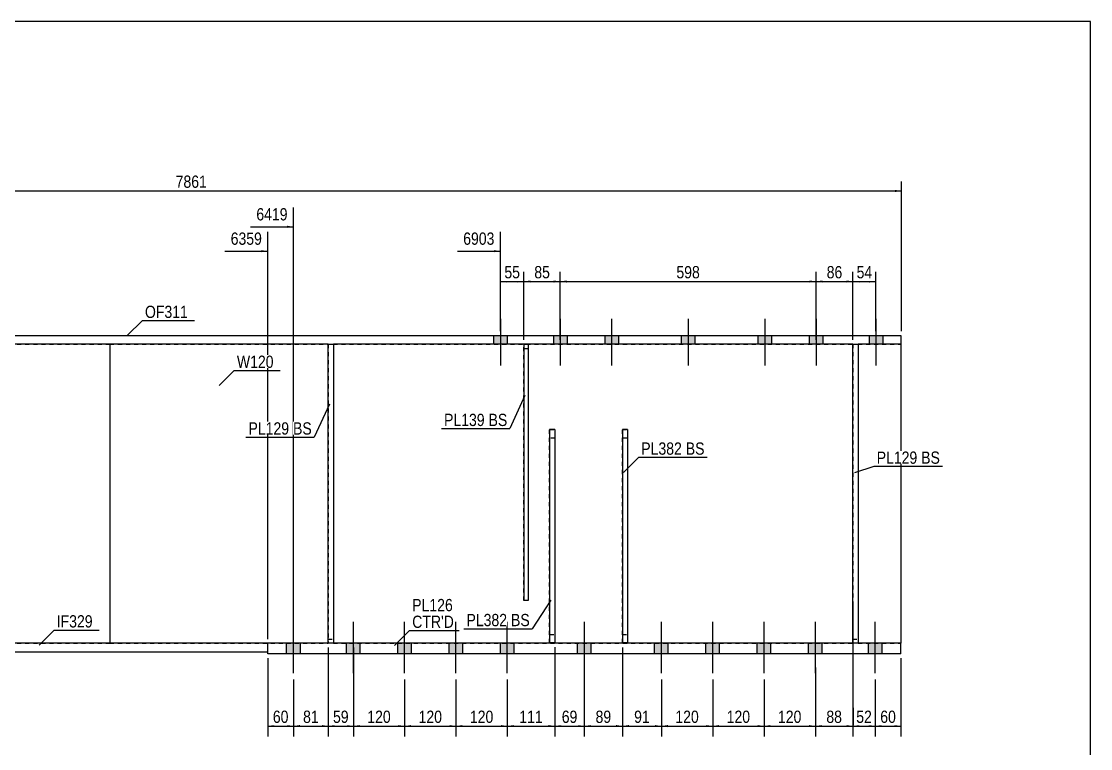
# Model space of a CAD drawing. Header units: millimetres. Extents: x -338 to 75, y -142 to 146.
# Drawn here: x -175.1 to 75, y -24.6 to 145.5 of the extents above; entities that cross this region are included whole.
import ezdxf

# ---------------------------------------------------------------- set-up
doc = ezdxf.new("R2010")
doc.units = ezdxf.units.MM
doc.linetypes.add('DXK_LINE_DOT1', pattern=[1.8814, 0.9407, -0.9407])
doc.styles.add('Arial Narrow', font='ARIALN.TTF', dxfattribs={"height": 0.2})

# ---------------------------------------------------------------- blocks, each defined once
blk = doc.blocks.new('Unknown-622253585-1209')
at = {"color": 5, "linetype": 'Continuous'}
for p, q in [((74.96, 145.51), (-335.04, 145.51)), ((74.96, -141.49), (74.96, 145.51))]:
    blk.add_line(p, q, dxfattribs=at)
blk = doc.blocks.new('Bolt-622253585-1235 - 1230')
at = {"linetype": 'Continuous'}
for points in [[(-109.87, 0), (-113.07, 0), (-113.07, -2.5), (-109.87, -2.5)], [(-109.87, 0), (-113.07, 0), (-113.07, -2.5), (-109.87, -2.5)], [(-109.87, 0), (-113.07, 0), (-113.07, -2.5), (-109.87, -2.5)], [(-109.87, 0), (-113.07, 0), (-113.07, -2.5), (-109.87, -2.5)], [(-95.87, 0), (-99.07, 0), (-99.07, -2.5), (-95.87, -2.5)], [(-95.87, 0), (-99.07, 0), (-99.07, -2.5), (-95.87, -2.5)], [(-95.87, 0), (-99.07, 0), (-99.07, -2.5), (-95.87, -2.5)], [(-95.87, 0), (-99.07, 0), (-99.07, -2.5), (-95.87, -2.5)], [(-83.87, 0), (-87.07, 0), (-87.07, -2.5), (-83.87, -2.5)], [(-83.87, 0), (-87.07, 0), (-87.07, -2.5), (-83.87, -2.5)], [(-83.87, 0), (-87.07, 0), (-87.07, -2.5), (-83.87, -2.5)], [(-83.87, 0), (-87.07, 0), (-87.07, -2.5), (-83.87, -2.5)], [(-71.87, 0), (-75.07, 0), (-75.07, -2.5), (-71.87, -2.5)], [(-71.87, 0), (-75.07, 0), (-75.07, -2.5), (-71.87, -2.5)], [(-71.87, 0), (-75.07, 0), (-75.07, -2.5), (-71.87, -2.5)], [(-71.87, 0), (-75.07, 0), (-75.07, -2.5), (-71.87, -2.5)], [(-59.87, 0), (-63.07, 0), (-63.07, -2.5), (-59.87, -2.5)], [(-59.87, 0), (-63.07, 0), (-63.07, -2.5), (-59.87, -2.5)], [(-59.87, 0), (-63.07, 0), (-63.07, -2.5), (-59.87, -2.5)], [(-59.87, 0), (-63.07, 0), (-63.07, -2.5), (-59.87, -2.5)], [(-41.84, 0), (-45.04, 0), (-45.04, -2.5), (-41.84, -2.5)], [(-41.84, 0), (-45.04, 0), (-45.04, -2.5), (-41.84, -2.5)], [(-41.84, 0), (-45.04, 0), (-45.04, -2.5), (-41.84, -2.5)], [(-41.84, 0), (-45.04, 0), (-45.04, -2.5), (-41.84, -2.5)], [(-23.82, 0), (-27.02, 0), (-27.02, -2.5), (-23.82, -2.5)], [(-23.82, 0), (-27.02, 0), (-27.02, -2.5), (-23.82, -2.5)], [(-23.82, 0), (-27.02, 0), (-27.02, -2.5), (-23.82, -2.5)], [(-23.82, 0), (-27.02, 0), (-27.02, -2.5), (-23.82, -2.5)], [(-11.82, 0), (-15.02, 0), (-15.02, -2.5), (-11.82, -2.5)], [(-11.82, 0), (-15.02, 0), (-15.02, -2.5), (-11.82, -2.5)], [(-11.82, 0), (-15.02, 0), (-15.02, -2.5), (-11.82, -2.5)], [(-11.82, 0), (-15.02, 0), (-15.02, -2.5), (-11.82, -2.5)], [(0.18, 0), (-3.02, 0), (-3.02, -2.5), (0.18, -2.5)], [(0.18, 0), (-3.02, 0), (-3.02, -2.5), (0.18, -2.5)], [(0.18, 0), (-3.02, 0), (-3.02, -2.5), (0.18, -2.5)], [(0.18, 0), (-3.02, 0), (-3.02, -2.5), (0.18, -2.5)], [(12.18, 0), (8.98, 0), (8.98, -2.5), (12.18, -2.5)], [(12.18, 0), (8.98, 0), (8.98, -2.5), (12.18, -2.5)], [(12.18, 0), (8.98, 0), (8.98, -2.5), (12.18, -2.5)], [(12.18, 0), (8.98, 0), (8.98, -2.5), (12.18, -2.5)], [(26.18, 0), (22.98, 0), (22.98, -2.5), (26.18, -2.5)], [(26.18, 0), (22.98, 0), (22.98, -2.5), (26.18, -2.5)], [(26.18, 0), (22.98, 0), (22.98, -2.5), (26.18, -2.5)], [(26.18, 0), (22.98, 0), (22.98, -2.5), (26.18, -2.5)]]:
    blk.add_hatch(color=3, dxfattribs=at).paths.add_polyline_path(points)
at = {"color": 3, "linetype": 'Continuous'}
for p, q in [((-111.47, -6.98), (-111.47, 5)), ((-111.47, -6.98), (-111.47, 5)), ((-111.47, -6.98), (-111.47, 5)), ((-111.47, -6.98), (-111.47, 5)), ((-97.47, -6.98), (-97.47, 5)), ((-97.47, -6.98), (-97.47, 5)), ((-97.47, -6.98), (-97.47, 5)), ((-97.47, -6.98), (-97.47, 5)), ((-85.47, -6.98), (-85.47, 5)), ((-85.47, -6.98), (-85.47, 5)), ((-85.47, -6.98), (-85.47, 5)), ((-85.47, -6.98), (-85.47, 5)), ((-73.47, -6.98), (-73.47, 5)), ((-73.47, -6.98), (-73.47, 5)), ((-73.47, -6.98), (-73.47, 5)), ((-73.47, -6.98), (-73.47, 5)), ((-61.47, -6.98), (-61.47, 5)), ((-61.47, -6.98), (-61.47, 5)), ((-61.47, -6.98), (-61.47, 5)), ((-61.47, -6.98), (-61.47, 5)), ((-43.44, -6.98), (-43.44, 5)), ((-43.44, -6.98), (-43.44, 5)), ((-43.44, -6.98), (-43.44, 5)), ((-43.44, -6.98), (-43.44, 5)), ((-25.42, -6.98), (-25.42, 5)), ((-25.42, -6.98), (-25.42, 5)), ((-25.42, -6.98), (-25.42, 5)), ((-25.42, -6.98), (-25.42, 5)), ((-13.42, -6.98), (-13.42, 5)), ((-13.42, -6.98), (-13.42, 5)), ((-13.42, -6.98), (-13.42, 5)), ((-13.42, -6.98), (-13.42, 5)), ((-1.42, -6.98), (-1.42, 5)), ((-1.42, -6.98), (-1.42, 5)), ((-1.42, -6.98), (-1.42, 5)), ((-1.42, -6.98), (-1.42, 5)), ((10.58, -6.98), (10.58, 5)), ((10.58, -6.98), (10.58, 5)), ((10.58, -6.98), (10.58, 5)), ((10.58, -6.98), (10.58, 5)), ((24.58, -6.98), (24.58, 5)), ((24.58, -6.98), (24.58, 5)), ((24.58, -6.98), (24.58, 5)), ((24.58, -6.98), (24.58, 5)), ((-113.07, -2.5), (-113.07, 0)), ((-113.07, -2.5), (-113.07, 0)), ((-113.07, -2.5), (-113.07, 0)), ((-113.07, -2.5), (-113.07, 0)), ((-109.87, -2.5), (-109.87, 0)), ((-109.87, -2.5), (-109.87, 0)), ((-109.87, -2.5), (-109.87, 0)), ((-109.87, -2.5), (-109.87, 0)), ((-99.07, -2.5), (-99.07, 0)), ((-99.07, -2.5), (-99.07, 0)), ((-99.07, -2.5), (-99.07, 0)), ((-99.07, -2.5), (-99.07, 0)), ((-95.87, -2.5), (-95.87, 0)), ((-95.87, -2.5), (-95.87, 0)), ((-95.87, -2.5), (-95.87, 0)), ((-95.87, -2.5), (-95.87, 0)), ((-87.07, -2.5), (-87.07, 0)), ((-87.07, -2.5), (-87.07, 0)), ((-87.07, -2.5), (-87.07, 0)), ((-87.07, -2.5), (-87.07, 0)), ((-83.87, -2.5), (-83.87, 0)), ((-83.87, -2.5), (-83.87, 0)), ((-83.87, -2.5), (-83.87, 0)), ((-83.87, -2.5), (-83.87, 0)), ((-75.07, -2.5), (-75.07, 0)), ((-75.07, -2.5), (-75.07, 0)), ((-75.07, -2.5), (-75.07, 0)), ((-75.07, -2.5), (-75.07, 0)), ((-71.87, -2.5), (-71.87, 0)), ((-71.87, -2.5), (-71.87, 0)), ((-71.87, -2.5), (-71.87, 0)), ((-71.87, -2.5), (-71.87, 0)), ((-63.07, -2.5), (-63.07, 0)), ((-63.07, -2.5), (-63.07, 0)), ((-63.07, -2.5), (-63.07, 0)), ((-63.07, -2.5), (-63.07, 0)), ((-59.87, -2.5), (-59.87, 0)), ((-59.87, -2.5), (-59.87, 0)), ((-59.87, -2.5), (-59.87, 0)), ((-59.87, -2.5), (-59.87, 0)), ((-45.04, -2.5), (-45.04, 0)), ((-45.04, -2.5), (-45.04, 0)), ((-45.04, -2.5), (-45.04, 0)), ((-45.04, -2.5), (-45.04, 0)), ((-41.84, -2.5), (-41.84, 0)), ((-41.84, -2.5), (-41.84, 0)), ((-41.84, -2.5), (-41.84, 0)), ((-41.84, -2.5), (-41.84, 0)), ((-27.02, -2.5), (-27.02, 0)), ((-27.02, -2.5), (-27.02, 0)), ((-27.02, -2.5), (-27.02, 0)), ((-27.02, -2.5), (-27.02, 0)), ((-23.82, -2.5), (-23.82, 0)), ((-23.82, -2.5), (-23.82, 0)), ((-23.82, -2.5), (-23.82, 0)), ((-23.82, -2.5), (-23.82, 0)), ((-15.02, -2.5), (-15.02, 0)), ((-15.02, -2.5), (-15.02, 0)), ((-15.02, -2.5), (-15.02, 0)), ((-15.02, -2.5), (-15.02, 0)), ((-11.82, -2.5), (-11.82, 0)), ((-11.82, -2.5), (-11.82, 0)), ((-11.82, -2.5), (-11.82, 0)), ((-11.82, -2.5), (-11.82, 0)), ((-3.02, -2.5), (-3.02, 0)), ((-3.02, -2.5), (-3.02, 0)), ((-3.02, -2.5), (-3.02, 0)), ((-3.02, -2.5), (-3.02, 0)), ((0.18, -2.5), (0.18, 0)), ((0.18, -2.5), (0.18, 0)), ((0.18, -2.5), (0.18, 0)), ((0.18, -2.5), (0.18, 0)), ((8.98, -2.5), (8.98, 0)), ((8.98, -2.5), (8.98, 0)), ((8.98, -2.5), (8.98, 0)), ((8.98, -2.5), (8.98, 0)), ((12.18, -2.5), (12.18, 0)), ((12.18, -2.5), (12.18, 0)), ((12.18, -2.5), (12.18, 0)), ((12.18, -2.5), (12.18, 0)), ((22.98, -2.5), (22.98, 0)), ((22.98, -2.5), (22.98, 0)), ((22.98, -2.5), (22.98, 0)), ((22.98, -2.5), (22.98, 0)), ((26.18, -2.5), (26.18, 0)), ((26.18, -2.5), (26.18, 0)), ((26.18, -2.5), (26.18, 0)), ((26.18, -2.5), (26.18, 0))]:
    blk.add_line(p, q, dxfattribs=at)
blk = doc.blocks.new('Part-622253585-1252 - 1230')
at = {"color": 7, "linetype": 'DXK_LINE_DOT1'}
for p, q in [((-299.5, 70), (-299.5, 0)), ((-299.5, 70), (-234.5, 70)), ((-234.4, 70), (-154.4, 70)), ((-154.4, 70), (-154.4, 0)), ((-299.5, 0), (-234.5, 0)), ((-234.4, 0), (-154.4, 0))]:
    blk.add_line(p, q, dxfattribs=at)
blk = doc.blocks.new('Part-622253585-1497 - 1230')
at = {"color": 2, "linetype": 'Continuous'}
for p, q in [((30.58, 0), (-117.48, 0)), ((-117.48, -2.5), (-117.48, 0)), ((30.58, -2.5), (-117.48, -2.5)), ((30.58, -2.5), (30.58, 0))]:
    blk.add_line(p, q, dxfattribs=at)
blk = doc.blocks.new('Part-622253585-1463 - 1230')
at = {"color": 2, "linetype": 'Continuous'}
for p, q in [((-103.34, 0), (-103.34, 70)), ((-103.34, 70), (-102.14, 70)), ((-102.14, 70), (-102.14, 0)), ((-102.14, 0), (-103.34, 0))]:
    blk.add_line(p, q, dxfattribs=at)
blk = doc.blocks.new('Part-622253585-1361 - 1230')
at = {"color": 2, "linetype": 'Continuous'}
for p, q in [((-57.56, 70), (-57.56, 10)), ((-57.56, 70), (-56.56, 70)), ((-56.56, 70), (-56.56, 10)), ((-56.56, 10), (-57.56, 10))]:
    blk.add_line(p, q, dxfattribs=at)
at = {"color": 7, "linetype": 'DXK_LINE_DOT1'}
blk.add_line((-57.56, 69), (-56.56, 69), dxfattribs=at)
blk = doc.blocks.new('Part-622253585-1384 - 1230')
at = {"color": 7, "linetype": 'DXK_LINE_DOT1'}
for p, q in [((-57.56, 10), (-57.56, 70)), ((-57.56, 70), (-56.56, 70)), ((-56.56, 70), (-56.56, 10)), ((-56.56, 10), (-57.56, 10))]:
    blk.add_line(p, q, dxfattribs=at)
blk = doc.blocks.new('Part-622253585-1436 - 1230')
at = {"color": 7, "linetype": 'DXK_LINE_DOT1'}
for p, q in [((-103.34, 70), (-103.34, 0)), ((-103.34, 70), (-102.14, 70)), ((-102.14, 70), (-102.14, 0)), ((-103.34, 1), (-102.14, 1)), ((-102.14, 0), (-103.34, 0))]:
    blk.add_line(p, q, dxfattribs=at)
blk = doc.blocks.new('Part-622253585-1441 - 1230')
at = {"color": 7, "linetype": 'DXK_LINE_DOT1'}
for p, q in [((19.38, 70), (19.38, 0)), ((19.38, 70), (20.58, 70)), ((20.58, 70), (20.58, 0)), ((19.38, 1), (20.58, 1)), ((20.58, 0), (19.38, 0))]:
    blk.add_line(p, q, dxfattribs=at)
blk = doc.blocks.new('Part-622253585-1468 - 1230')
at = {"color": 2, "linetype": 'Continuous'}
for p, q in [((19.38, 0), (19.38, 70)), ((19.38, 70), (20.58, 70)), ((20.58, 70), (20.58, 0)), ((20.58, 0), (19.38, 0))]:
    blk.add_line(p, q, dxfattribs=at)
blk = doc.blocks.new('Part-622253585-1519 - 1230')
at = {"color": 2, "linetype": 'Continuous'}
for p, q in [((-117.48, 0), (-184.4, 0)), ((-184.4, -2), (-184.4, 0)), ((-184.4, -2), (-117.48, -2))]:
    blk.add_line(p, q, dxfattribs=at)
at = {"color": 7, "linetype": 'DXK_LINE_DOT1'}
blk.add_line((-117.48, -2), (-117.48, 0), dxfattribs=at)
blk = doc.blocks.new('Part-622253585-5373 - 1230')
at = {"color": 7, "linetype": 'DXK_LINE_DOT1'}
for p, q in [((-34.53, 0.1), (-34.53, 50)), ((-34.53, 50), (-33.33, 50)), ((-33.33, 48), (-34.53, 48)), ((-33.33, 50), (-33.33, 0.1)), ((-34.53, 2.1), (-33.33, 2.1)), ((-33.33, 0.1), (-34.53, 0.1))]:
    blk.add_line(p, q, dxfattribs=at)
blk = doc.blocks.new('Part-622253585-1563 - 1230')
at = {"color": 2, "linetype": 'Continuous'}
for p, q in [((-154.4, 70), (-154.4, 0)), ((30.58, 70), (30.58, 0))]:
    blk.add_line(p, q, dxfattribs=at)
at = {"color": 7, "linetype": 'DXK_LINE_DOT1'}
for p, q in [((-154.4, 70), (-103.34, 70)), ((-102.14, 70), (19.38, 70)), ((20.58, 70), (30.58, 70)), ((-154.4, 0), (-103.34, 0)), ((-102.14, 0), (19.38, 0)), ((20.58, 0), (30.58, 0))]:
    blk.add_line(p, q, dxfattribs=at)
blk = doc.blocks.new('Part-622253585-5375 - 1230')
at = {"color": 2, "linetype": 'Continuous'}
for p, q in [((-34.53, 50), (-34.53, 0.1)), ((-33.33, 50), (-34.53, 50)), ((-33.33, 50), (-33.33, 0.1)), ((-33.33, 0.1), (-34.53, 0.1))]:
    blk.add_line(p, q, dxfattribs=at)
blk = doc.blocks.new('Part-622253585-1585 - 1230')
at = {"color": 2, "linetype": 'Continuous'}
for p, q in [((-184.4, 72), (-184.4, 70)), ((-184.4, 72), (30.58, 72)), ((30.58, 72), (30.58, 70)), ((-103.34, 70), (-184.4, 70)), ((19.38, 70), (-102.14, 70)), ((30.58, 70), (20.58, 70))]:
    blk.add_line(p, q, dxfattribs=at)
blk = doc.blocks.new('Part-622253585-5369 - 1230')
at = {"color": 7, "linetype": 'DXK_LINE_DOT1'}
for p, q in [((-51.56, 0.1), (-51.56, 50)), ((-51.56, 50), (-50.36, 50)), ((-50.36, 48), (-51.56, 48)), ((-50.36, 50), (-50.36, 0.1)), ((-51.56, 2.1), (-50.36, 2.1)), ((-50.36, 0.1), (-51.56, 0.1))]:
    blk.add_line(p, q, dxfattribs=at)
blk = doc.blocks.new('Part-622253585-5371 - 1230')
at = {"color": 2, "linetype": 'Continuous'}
for p, q in [((-51.56, 50), (-51.56, 0.1)), ((-50.36, 50), (-51.56, 50)), ((-50.36, 50), (-50.36, 0.1)), ((-50.36, 0.1), (-51.56, 0.1))]:
    blk.add_line(p, q, dxfattribs=at)
blk = doc.blocks.new('Bolt-622253585-5377 - 1230')
at = {"linetype": 'Continuous'}
for points in [[(-61.49, 72), (-64.69, 72), (-64.69, 70), (-61.49, 70)], [(-61.49, 72), (-64.69, 72), (-64.69, 70), (-61.49, 70)], [(-47.49, 72), (-50.69, 72), (-50.69, 70), (-47.49, 70)], [(-47.49, 72), (-50.69, 72), (-50.69, 70), (-47.49, 70)], [(-35.49, 72), (-38.69, 72), (-38.69, 70), (-35.49, 70)], [(-35.49, 72), (-38.69, 72), (-38.69, 70), (-35.49, 70)], [(-17.57, 72), (-20.77, 72), (-20.77, 70), (-17.57, 70)], [(-17.57, 72), (-20.77, 72), (-20.77, 70), (-17.57, 70)], [(0.34, 72), (-2.86, 72), (-2.86, 70), (0.34, 70)], [(0.34, 72), (-2.86, 72), (-2.86, 70), (0.34, 70)], [(12.34, 72), (9.14, 72), (9.14, 70), (12.34, 70)], [(12.34, 72), (9.14, 72), (9.14, 70), (12.34, 70)], [(26.34, 72), (23.14, 72), (23.14, 70), (26.34, 70)], [(26.34, 72), (23.14, 72), (23.14, 70), (26.34, 70)]]:
    blk.add_hatch(color=3, dxfattribs=at).paths.add_polyline_path(points)
at = {"color": 3, "linetype": 'Continuous'}
for p, q in [((-63.09, 75.9), (-63.09, 65)), ((-63.09, 75.9), (-63.09, 65)), ((-49.09, 75.9), (-49.09, 65)), ((-49.09, 75.9), (-49.09, 65)), ((-37.09, 75.9), (-37.09, 65)), ((-37.09, 75.9), (-37.09, 65)), ((-19.17, 75.9), (-19.17, 65)), ((-19.17, 75.9), (-19.17, 65)), ((-1.26, 75.9), (-1.26, 65)), ((-1.26, 75.9), (-1.26, 65)), ((10.74, 75.9), (10.74, 65)), ((10.74, 75.9), (10.74, 65)), ((24.74, 75.9), (24.74, 65)), ((24.74, 75.9), (24.74, 65)), ((-64.69, 72), (-64.69, 70)), ((-64.69, 72), (-64.69, 70)), ((-61.49, 72), (-61.49, 70)), ((-61.49, 72), (-61.49, 70)), ((-50.69, 72), (-50.69, 70)), ((-50.69, 72), (-50.69, 70)), ((-47.49, 72), (-47.49, 70)), ((-47.49, 72), (-47.49, 70)), ((-38.69, 72), (-38.69, 70)), ((-38.69, 72), (-38.69, 70)), ((-35.49, 72), (-35.49, 70)), ((-35.49, 72), (-35.49, 70)), ((-20.77, 72), (-20.77, 70)), ((-20.77, 72), (-20.77, 70)), ((-17.57, 72), (-17.57, 70)), ((-17.57, 72), (-17.57, 70)), ((-2.86, 72), (-2.86, 70)), ((-2.86, 72), (-2.86, 70)), ((0.34, 72), (0.34, 70)), ((0.34, 72), (0.34, 70)), ((9.14, 72), (9.14, 70)), ((9.14, 72), (9.14, 70)), ((12.34, 72), (12.34, 70)), ((12.34, 72), (12.34, 70)), ((23.14, 72), (23.14, 70)), ((23.14, 72), (23.14, 70)), ((26.34, 72), (26.34, 70)), ((26.34, 72), (26.34, 70))]:
    blk.add_line(p, q, dxfattribs=at)
blk = doc.blocks.new('StraightDimension-622253585-8524 - 1230')
at = {"linetype": 'Continuous'}
for points in [[(26.08, -19.62), (24.58, -19.37), (26.08, -19.12)], [(29.08, -19.12), (30.58, -19.37), (29.08, -19.62)]]:
    blk.add_hatch(color=7, dxfattribs=at).paths.add_polyline_path(points)
at = {"color": 7, "linetype": 'Continuous'}
for p, q in [((30.58, -3.5), (30.58, -21.77)), ((24.58, -8.5), (24.58, -21.77)), ((24.58, -19.37), (30.58, -19.37))]:
    blk.add_line(p, q, dxfattribs=at)
at = {"color": 0}
blk.add_wipeout([(30.01, -19.22), (30.01, -15.02), (25.16, -15.02), (25.16, -19.22)], dxfattribs=at)
at = {"color": 3, "style": 'Arial Narrow'}
blk.add_text('60', height=2.863, dxfattribs=at).set_placement((25.76, -18.62))
blk = doc.blocks.new('StraightDimension-622253585-6085 - 1230')
at = {"linetype": 'Continuous'}
for points in [[(12.24, 84.4), (10.74, 84.65), (12.24, 84.9)], [(17.88, 84.9), (19.38, 84.65), (17.88, 84.4)]]:
    blk.add_hatch(color=7, dxfattribs=at).paths.add_polyline_path(points)
at = {"color": 7, "linetype": 'Continuous'}
for p, q in [((10.74, 71), (10.74, 86.9)), ((19.38, 71), (19.38, 86.9)), ((10.74, 84.65), (19.38, 84.65))]:
    blk.add_line(p, q, dxfattribs=at)
at = {"color": 0}
blk.add_wipeout([(17.49, 84.8), (17.49, 89), (12.63, 89), (12.63, 84.8)], dxfattribs=at)
at = {"color": 3, "style": 'Arial Narrow'}
blk.add_text('86', height=2.863, dxfattribs=at).set_placement((13.23, 85.4))
blk = doc.blocks.new('StraightDimension-622253585-6084 - 1230')
at = {"linetype": 'Continuous'}
for points in [[(20.88, 84.4), (19.38, 84.65), (20.88, 84.9)], [(23.24, 84.9), (24.74, 84.65), (23.24, 84.4)]]:
    blk.add_hatch(color=7, dxfattribs=at).paths.add_polyline_path(points)
at = {"color": 7, "linetype": 'Continuous'}
for p, q in [((19.38, 71), (19.38, 86.9)), ((24.74, 73), (24.74, 86.9)), ((19.38, 84.65), (24.74, 84.65))]:
    blk.add_line(p, q, dxfattribs=at)
at = {"color": 0}
blk.add_wipeout([(24.49, 84.8), (24.49, 89), (19.63, 89), (19.63, 84.8)], dxfattribs=at)
at = {"color": 3, "style": 'Arial Narrow'}
blk.add_text('54', height=2.863, dxfattribs=at).set_placement((20.23, 85.4))
blk = doc.blocks.new('StraightDimension-622253585-8525 - 1230')
at = {"linetype": 'Continuous'}
for points in [[(20.88, -19.62), (19.38, -19.37), (20.88, -19.12)], [(23.08, -19.12), (24.58, -19.37), (23.08, -19.62)]]:
    blk.add_hatch(color=7, dxfattribs=at).paths.add_polyline_path(points)
at = {"color": 7, "linetype": 'Continuous'}
for p, q in [((19.38, 9), (19.38, -21.77)), ((24.58, -8.5), (24.58, -21.77)), ((19.38, -19.37), (24.58, -19.37))]:
    blk.add_line(p, q, dxfattribs=at)
at = {"color": 0}
blk.add_wipeout([(24.41, -19.22), (24.41, -15.02), (19.55, -15.02), (19.55, -19.22)], dxfattribs=at)
at = {"color": 3, "style": 'Arial Narrow'}
blk.add_text('52', height=2.863, dxfattribs=at).set_placement((20.15, -18.62))
blk = doc.blocks.new('StraightDimension-622253585-1773 - 1230')
at = {"linetype": 'Continuous'}
blk.add_hatch(color=7, dxfattribs=at).paths.add_polyline_path([(29.24, 106.08), (30.74, 105.83), (29.24, 105.58)])
at = {"color": 7, "linetype": 'Continuous'}
for p, q in [((30.74, 73), (30.74, 108.08)), ((-301.5, 105.83), (30.74, 105.83))]:
    blk.add_line(p, q, dxfattribs=at)
at = {"color": 0}
blk.add_wipeout([(-131.12, 105.98), (-131.12, 110.18), (-139.63, 110.18), (-139.63, 105.98)], dxfattribs=at)
at = {"color": 3, "style": 'Arial Narrow'}
blk.add_text('7861', height=2.863, dxfattribs=at).set_placement((-139.03, 106.58))
blk = doc.blocks.new('StraightDimension-622253585-5595 - 1230')
at = {"linetype": 'Continuous'}
blk.add_hatch(color=7, dxfattribs=at).paths.add_polyline_path([(-64.59, 92), (-63.09, 91.75), (-64.59, 91.5)])
at = {"color": 7, "linetype": 'Continuous'}
for p, q in [((-63.09, 73), (-63.09, 96.25)), ((-73.15, 91.75), (-63.09, 91.75))]:
    blk.add_line(p, q, dxfattribs=at)
at = {"color": 0}
blk.add_wipeout([(-63.86, 92.65), (-63.86, 96.85), (-72.38, 96.85), (-72.38, 92.65)], dxfattribs=at)
at = {"color": 3, "style": 'Arial Narrow'}
blk.add_text('6903', height=2.863, dxfattribs=at).set_placement((-71.78, 93.25))
blk = doc.blocks.new('StraightDimension-622253585-8526 - 1230')
at = {"linetype": 'Continuous'}
for points in [[(12.08, -19.62), (10.58, -19.37), (12.08, -19.12)], [(17.88, -19.12), (19.38, -19.37), (17.88, -19.62)]]:
    blk.add_hatch(color=7, dxfattribs=at).paths.add_polyline_path(points)
at = {"color": 7, "linetype": 'Continuous'}
for p, q in [((19.38, 9), (19.38, -21.77)), ((10.58, -5.66), (10.58, -21.77)), ((10.58, -19.37), (19.38, -19.37))]:
    blk.add_line(p, q, dxfattribs=at)
at = {"color": 0}
blk.add_wipeout([(17.41, -19.22), (17.41, -15.02), (12.55, -15.02), (12.55, -19.22)], dxfattribs=at)
at = {"color": 3, "style": 'Arial Narrow'}
blk.add_text('88', height=2.863, dxfattribs=at).set_placement((13.15, -18.62))
blk = doc.blocks.new('StraightDimension-622253585-6086 - 1230')
at = {"linetype": 'Continuous'}
for points in [[(-47.59, 84.4), (-49.09, 84.65), (-47.59, 84.9)], [(9.24, 84.9), (10.74, 84.65), (9.24, 84.4)]]:
    blk.add_hatch(color=7, dxfattribs=at).paths.add_polyline_path(points)
at = {"color": 7, "linetype": 'Continuous'}
for p, q in [((-49.09, 71), (-49.09, 86.9)), ((10.74, 71), (10.74, 86.9)), ((-49.09, 84.65), (10.74, 84.65))]:
    blk.add_line(p, q, dxfattribs=at)
at = {"color": 0}
blk.add_wipeout([(-15.83, 84.8), (-15.83, 89), (-22.52, 89), (-22.52, 84.8)], dxfattribs=at)
at = {"color": 3, "style": 'Arial Narrow'}
blk.add_text('598', height=2.863, dxfattribs=at).set_placement((-21.92, 85.4))
blk = doc.blocks.new('StraightDimension-622253585-5596 - 1230')
at = {"linetype": 'Continuous'}
blk.add_hatch(color=7, dxfattribs=at).paths.add_polyline_path([(-112.97, 97.7), (-111.47, 97.45), (-112.97, 97.2)])
at = {"color": 7, "linetype": 'Continuous'}
for p, q in [((-111.47, 3.5), (-111.47, 101.95)), ((-121.53, 97.45), (-111.47, 97.45))]:
    blk.add_line(p, q, dxfattribs=at)
at = {"color": 0}
blk.add_wipeout([(-112.24, 98.35), (-112.24, 102.55), (-120.76, 102.55), (-120.76, 98.35)], dxfattribs=at)
at = {"color": 3, "style": 'Arial Narrow'}
blk.add_text('6419', height=2.863, dxfattribs=at).set_placement((-120.16, 98.95))
blk = doc.blocks.new('StraightDimension-622253585-5597 - 1230')
at = {"linetype": 'Continuous'}
blk.add_hatch(color=7, dxfattribs=at).paths.add_polyline_path([(-118.98, 92), (-117.48, 91.75), (-118.98, 91.5)])
at = {"color": 7, "linetype": 'Continuous'}
for p, q in [((-117.48, 1), (-117.48, 96.25)), ((-127.54, 91.75), (-117.48, 91.75))]:
    blk.add_line(p, q, dxfattribs=at)
at = {"color": 0, "linetype": 'Continuous'}
blk.add_wipeout([(-292.97, 93.1), (-292.97, 97.3), (-298.91, 97.3), (-298.91, 93.1)], dxfattribs=at)
at = {"color": 7, "linetype": 'Continuous'}
for p, q in [((-299.5, 81), (-299.5, 97)), ((-299, 92.75), (-299.5, 92.5)), ((-299, 92.25), (-299.5, 92.5)), ((-293.57, 92.5), (-299.5, 92.5))]:
    blk.add_line(p, q, dxfattribs=at)
at = {"color": 3, "linetype": 'Continuous', "style": 'Arial Narrow'}
blk.add_text('RD', height=2.863, dxfattribs=at).set_placement((-298.31, 93.7))
at = {"color": 0}
blk.add_wipeout([(-118.25, 92.65), (-118.25, 96.85), (-126.76, 96.85), (-126.76, 92.65)], dxfattribs=at)
at = {"color": 3, "style": 'Arial Narrow'}
blk.add_text('6359', height=2.863, dxfattribs=at).set_placement((-126.16, 93.25))
blk = doc.blocks.new('StraightDimension-622253585-6087 - 1230')
at = {"linetype": 'Continuous'}
for points in [[(-56.06, 84.4), (-57.56, 84.65), (-56.06, 84.9)], [(-50.59, 84.9), (-49.09, 84.65), (-50.59, 84.4)]]:
    blk.add_hatch(color=7, dxfattribs=at).paths.add_polyline_path(points)
at = {"color": 7, "linetype": 'Continuous'}
for p, q in [((-57.56, 71), (-57.56, 86.9)), ((-49.09, 71), (-49.09, 86.9)), ((-57.56, 84.65), (-49.09, 84.65))]:
    blk.add_line(p, q, dxfattribs=at)
at = {"color": 0}
blk.add_wipeout([(-50.9, 84.8), (-50.9, 89), (-55.75, 89), (-55.75, 84.8)], dxfattribs=at)
at = {"color": 3, "style": 'Arial Narrow'}
blk.add_text('85', height=2.863, dxfattribs=at).set_placement((-55.15, 85.4))
blk = doc.blocks.new('StraightDimension-622253585-6088 - 1230')
at = {"linetype": 'Continuous'}
for points in [[(-61.59, 84.4), (-63.09, 84.65), (-61.59, 84.9)], [(-59.06, 84.9), (-57.56, 84.65), (-59.06, 84.4)]]:
    blk.add_hatch(color=7, dxfattribs=at).paths.add_polyline_path(points)
at = {"color": 7, "linetype": 'Continuous'}
for p, q in [((-63.09, 77.5), (-63.09, 86.9)), ((-57.56, 71), (-57.56, 86.9)), ((-63.09, 84.65), (-57.56, 84.65))]:
    blk.add_line(p, q, dxfattribs=at)
at = {"color": 0}
blk.add_wipeout([(-57.9, 84.8), (-57.9, 89), (-62.75, 89), (-62.75, 84.8)], dxfattribs=at)
at = {"color": 3, "style": 'Arial Narrow'}
blk.add_text('55', height=2.863, dxfattribs=at).set_placement((-62.15, 85.4))
blk = doc.blocks.new('StraightDimension-622253585-8527 - 1230')
at = {"linetype": 'Continuous'}
for points in [[(0.08, -19.62), (-1.42, -19.37), (0.08, -19.12)], [(9.08, -19.12), (10.58, -19.37), (9.08, -19.62)]]:
    blk.add_hatch(color=7, dxfattribs=at).paths.add_polyline_path(points)
at = {"color": 7, "linetype": 'Continuous'}
for p, q in [((10.58, -5.66), (10.58, -21.77)), ((-1.42, -8.5), (-1.42, -21.77)), ((-1.42, -19.37), (10.58, -19.37))]:
    blk.add_line(p, q, dxfattribs=at)
at = {"color": 0}
blk.add_wipeout([(7.93, -19.22), (7.93, -15.02), (1.24, -15.02), (1.24, -19.22)], dxfattribs=at)
at = {"color": 3, "style": 'Arial Narrow'}
blk.add_text('120', height=2.863, dxfattribs=at).set_placement((1.84, -18.62))
blk = doc.blocks.new('StraightDimension-622253585-8528 - 1230')
at = {"linetype": 'Continuous'}
for points in [[(-11.92, -19.62), (-13.42, -19.37), (-11.92, -19.12)], [(-2.92, -19.12), (-1.42, -19.37), (-2.92, -19.62)]]:
    blk.add_hatch(color=7, dxfattribs=at).paths.add_polyline_path(points)
at = {"color": 7, "linetype": 'Continuous'}
for p, q in [((-13.42, -8.5), (-13.42, -21.77)), ((-1.42, -8.5), (-1.42, -21.77)), ((-13.42, -19.37), (-1.42, -19.37))]:
    blk.add_line(p, q, dxfattribs=at)
at = {"color": 0}
blk.add_wipeout([(-4.07, -19.22), (-4.07, -15.02), (-10.76, -15.02), (-10.76, -19.22)], dxfattribs=at)
at = {"color": 3, "style": 'Arial Narrow'}
blk.add_text('120', height=2.863, dxfattribs=at).set_placement((-10.16, -18.62))
blk = doc.blocks.new('StraightDimension-622253585-8529 - 1230')
at = {"linetype": 'Continuous'}
for points in [[(-23.92, -19.62), (-25.42, -19.37), (-23.92, -19.12)], [(-14.92, -19.12), (-13.42, -19.37), (-14.92, -19.62)]]:
    blk.add_hatch(color=7, dxfattribs=at).paths.add_polyline_path(points)
at = {"color": 7, "linetype": 'Continuous'}
for p, q in [((-25.42, -8.5), (-25.42, -21.77)), ((-13.42, -8.5), (-13.42, -21.77)), ((-25.42, -19.37), (-13.42, -19.37))]:
    blk.add_line(p, q, dxfattribs=at)
at = {"color": 0}
blk.add_wipeout([(-16.07, -19.22), (-16.07, -15.02), (-22.76, -15.02), (-22.76, -19.22)], dxfattribs=at)
at = {"color": 3, "style": 'Arial Narrow'}
blk.add_text('120', height=2.863, dxfattribs=at).set_placement((-22.16, -18.62))
blk = doc.blocks.new('StraightDimension-622253585-8530 - 1230')
at = {"linetype": 'Continuous'}
for points in [[(-33.03, -19.62), (-34.53, -19.37), (-33.03, -19.12)], [(-26.92, -19.12), (-25.42, -19.37), (-26.92, -19.62)]]:
    blk.add_hatch(color=7, dxfattribs=at).paths.add_polyline_path(points)
at = {"color": 7, "linetype": 'Continuous'}
for p, q in [((-34.53, -1), (-34.53, -21.77)), ((-25.42, -8.5), (-25.42, -21.77)), ((-34.53, -19.37), (-25.42, -19.37))]:
    blk.add_line(p, q, dxfattribs=at)
at = {"color": 0}
blk.add_wipeout([(-27.55, -19.22), (-27.55, -15.02), (-32.4, -15.02), (-32.4, -19.22)], dxfattribs=at)
at = {"color": 3, "style": 'Arial Narrow'}
blk.add_text('91', height=2.863, dxfattribs=at).set_placement((-31.8, -18.62))
blk = doc.blocks.new('StraightDimension-622253585-8531 - 1230')
at = {"linetype": 'Continuous'}
for points in [[(-41.95, -19.62), (-43.45, -19.37), (-41.95, -19.12)], [(-36.03, -19.12), (-34.53, -19.37), (-36.03, -19.62)]]:
    blk.add_hatch(color=7, dxfattribs=at).paths.add_polyline_path(points)
at = {"color": 7, "linetype": 'Continuous'}
for p, q in [((-43.45, -1), (-43.45, -21.77)), ((-34.53, -1), (-34.53, -21.77)), ((-43.45, -19.37), (-34.53, -19.37))]:
    blk.add_line(p, q, dxfattribs=at)
at = {"color": 0}
blk.add_wipeout([(-36.56, -19.22), (-36.56, -15.02), (-41.42, -15.02), (-41.42, -19.22)], dxfattribs=at)
at = {"color": 3, "style": 'Arial Narrow'}
blk.add_text('89', height=2.863, dxfattribs=at).set_placement((-40.82, -18.62))
blk = doc.blocks.new('StraightDimension-622253585-8532 - 1230')
at = {"linetype": 'Continuous'}
for points in [[(-48.86, -19.62), (-50.36, -19.37), (-48.86, -19.12)], [(-44.95, -19.12), (-43.45, -19.37), (-44.95, -19.62)]]:
    blk.add_hatch(color=7, dxfattribs=at).paths.add_polyline_path(points)
at = {"color": 7, "linetype": 'Continuous'}
for p, q in [((-50.36, -0.9), (-50.36, -21.77)), ((-43.45, -1), (-43.45, -21.77)), ((-50.36, -19.37), (-43.45, -19.37))]:
    blk.add_line(p, q, dxfattribs=at)
at = {"color": 0}
blk.add_wipeout([(-44.48, -19.22), (-44.48, -15.02), (-49.33, -15.02), (-49.33, -19.22)], dxfattribs=at)
at = {"color": 3, "style": 'Arial Narrow'}
blk.add_text('69', height=2.863, dxfattribs=at).set_placement((-48.73, -18.62))
blk = doc.blocks.new('StraightDimension-622253585-8533 - 1230')
at = {"linetype": 'Continuous'}
for points in [[(-59.97, -19.62), (-61.47, -19.37), (-59.97, -19.12)], [(-51.86, -19.12), (-50.36, -19.37), (-51.86, -19.62)]]:
    blk.add_hatch(color=7, dxfattribs=at).paths.add_polyline_path(points)
at = {"color": 7, "linetype": 'Continuous'}
for p, q in [((-50.36, -0.9), (-50.36, -21.77)), ((-61.47, -8.5), (-61.47, -21.77)), ((-61.47, -19.37), (-50.36, -19.37))]:
    blk.add_line(p, q, dxfattribs=at)
at = {"color": 0}
blk.add_wipeout([(-52.57, -19.22), (-52.57, -15.02), (-59.26, -15.02), (-59.26, -19.22)], dxfattribs=at)
at = {"color": 3, "style": 'Arial Narrow'}
blk.add_text('111', height=2.863, dxfattribs=at).set_placement((-58.66, -18.62))
blk = doc.blocks.new('StraightDimension-622253585-8534 - 1230')
at = {"linetype": 'Continuous'}
for points in [[(-71.97, -19.62), (-73.47, -19.37), (-71.97, -19.12)], [(-62.97, -19.12), (-61.47, -19.37), (-62.97, -19.62)]]:
    blk.add_hatch(color=7, dxfattribs=at).paths.add_polyline_path(points)
at = {"color": 7, "linetype": 'Continuous'}
for p, q in [((-73.47, -8.5), (-73.47, -21.77)), ((-61.47, -8.5), (-61.47, -21.77)), ((-73.47, -19.37), (-61.47, -19.37))]:
    blk.add_line(p, q, dxfattribs=at)
at = {"color": 0}
blk.add_wipeout([(-64.13, -19.22), (-64.13, -15.02), (-70.81, -15.02), (-70.81, -19.22)], dxfattribs=at)
at = {"color": 3, "style": 'Arial Narrow'}
blk.add_text('120', height=2.863, dxfattribs=at).set_placement((-70.21, -18.62))
blk = doc.blocks.new('StraightDimension-622253585-8535 - 1230')
at = {"linetype": 'Continuous'}
for points in [[(-83.97, -19.62), (-85.47, -19.37), (-83.97, -19.12)], [(-74.97, -19.12), (-73.47, -19.37), (-74.97, -19.62)]]:
    blk.add_hatch(color=7, dxfattribs=at).paths.add_polyline_path(points)
at = {"color": 7, "linetype": 'Continuous'}
for p, q in [((-85.47, -8.5), (-85.47, -21.77)), ((-73.47, -8.5), (-73.47, -21.77)), ((-85.47, -19.37), (-73.47, -19.37))]:
    blk.add_line(p, q, dxfattribs=at)
at = {"color": 0}
blk.add_wipeout([(-76.13, -19.22), (-76.13, -15.02), (-82.81, -15.02), (-82.81, -19.22)], dxfattribs=at)
at = {"color": 3, "style": 'Arial Narrow'}
blk.add_text('120', height=2.863, dxfattribs=at).set_placement((-82.21, -18.62))
blk = doc.blocks.new('StraightDimension-622253585-8536 - 1230')
at = {"linetype": 'Continuous'}
for points in [[(-95.97, -19.62), (-97.47, -19.37), (-95.97, -19.12)], [(-86.97, -19.12), (-85.47, -19.37), (-86.97, -19.62)]]:
    blk.add_hatch(color=7, dxfattribs=at).paths.add_polyline_path(points)
at = {"color": 7, "linetype": 'Continuous'}
for p, q in [((-97.47, -1), (-97.47, -21.77)), ((-85.47, -8.5), (-85.47, -21.77)), ((-97.47, -19.37), (-85.47, -19.37))]:
    blk.add_line(p, q, dxfattribs=at)
at = {"color": 0}
blk.add_wipeout([(-88.13, -19.22), (-88.13, -15.02), (-94.81, -15.02), (-94.81, -19.22)], dxfattribs=at)
at = {"color": 3, "style": 'Arial Narrow'}
blk.add_text('120', height=2.863, dxfattribs=at).set_placement((-94.21, -18.62))
blk = doc.blocks.new('StraightDimension-622253585-8537 - 1230')
at = {"linetype": 'Continuous'}
for points in [[(-101.84, -19.62), (-103.34, -19.37), (-101.84, -19.12)], [(-98.97, -19.12), (-97.47, -19.37), (-98.97, -19.62)]]:
    blk.add_hatch(color=7, dxfattribs=at).paths.add_polyline_path(points)
at = {"color": 7, "linetype": 'Continuous'}
for p, q in [((-103.34, -1), (-103.34, -21.77)), ((-97.47, -1), (-97.47, -21.77)), ((-103.34, -19.37), (-97.47, -19.37))]:
    blk.add_line(p, q, dxfattribs=at)
at = {"color": 0}
blk.add_wipeout([(-97.97, -19.22), (-97.97, -15.02), (-102.83, -15.02), (-102.83, -19.22)], dxfattribs=at)
at = {"color": 3, "style": 'Arial Narrow'}
blk.add_text('59', height=2.863, dxfattribs=at).set_placement((-102.23, -18.62))
blk = doc.blocks.new('StraightDimension-622253585-8538 - 1230')
at = {"linetype": 'Continuous'}
for points in [[(-109.97, -19.62), (-111.47, -19.37), (-109.97, -19.12)], [(-104.84, -19.12), (-103.34, -19.37), (-104.84, -19.62)]]:
    blk.add_hatch(color=7, dxfattribs=at).paths.add_polyline_path(points)
at = {"color": 7, "linetype": 'Continuous'}
for p, q in [((-103.34, -1), (-103.34, -21.77)), ((-111.47, -8.5), (-111.47, -21.77)), ((-111.47, -19.37), (-103.34, -19.37))]:
    blk.add_line(p, q, dxfattribs=at)
at = {"color": 0}
blk.add_wipeout([(-104.97, -19.22), (-104.97, -15.02), (-109.83, -15.02), (-109.83, -19.22)], dxfattribs=at)
at = {"color": 3, "style": 'Arial Narrow'}
blk.add_text('81', height=2.863, dxfattribs=at).set_placement((-109.23, -18.62))
blk = doc.blocks.new('StraightDimension-622253585-8539 - 1230')
at = {"linetype": 'Continuous'}
for points in [[(-115.98, -19.62), (-117.48, -19.37), (-115.98, -19.12)], [(-112.97, -19.12), (-111.47, -19.37), (-112.97, -19.62)]]:
    blk.add_hatch(color=7, dxfattribs=at).paths.add_polyline_path(points)
at = {"color": 7, "linetype": 'Continuous'}
for p, q in [((-117.48, -3.5), (-117.48, -21.77)), ((-111.47, -8.5), (-111.47, -21.77)), ((-117.48, -19.37), (-111.47, -19.37))]:
    blk.add_line(p, q, dxfattribs=at)
at = {"color": 0}
blk.add_wipeout([(-112.04, -19.22), (-112.04, -15.02), (-116.9, -15.02), (-116.9, -19.22)], dxfattribs=at)
at = {"color": 3, "style": 'Arial Narrow'}
blk.add_text('60', height=2.863, dxfattribs=at).set_placement((-116.3, -18.62))
blk = doc.blocks.new('Mark-622253585-1493 - 1230')
at = {"color": 0}
blk.add_wipeout([(-74.2, 7.51), (-74.2, 10.51), (-83.7, 10.51), (-83.7, 7.51)], dxfattribs=at)
blk.add_wipeout([(-74.2, 7.51), (-74.2, 10.51), (-83.7, 10.51), (-83.7, 7.51)], dxfattribs=at)
blk.add_wipeout([(-73.94, 3.61), (-73.94, 6.61), (-83.7, 6.61), (-83.7, 3.61)], dxfattribs=at)
blk.add_wipeout([(-73.94, 3.61), (-73.94, 6.61), (-83.7, 6.61), (-83.7, 3.61)], dxfattribs=at)
at = {"color": 7, "linetype": 'Continuous'}
for p, q in [((-87.83, -0.53), (-84.3, 3.01)), ((-84.3, 3.01), (-72.7, 3.01))]:
    blk.add_line(p, q, dxfattribs=at)
at = {"color": 3, "style": 'Arial Narrow'}
blk.add_text('PL126', height=2.863, dxfattribs=at).set_placement((-83.7, 7.51))
at = {"color": 1, "style": 'Arial Narrow'}
blk.add_text("CTR'D", height=2.863, dxfattribs=at).set_placement((-83.7, 3.61))
blk = doc.blocks.new('MarkSet-622253585-3574 - 1230')
at = {"color": 0}
blk.add_wipeout([(-66.75, 50.84), (-66.75, 53.84), (-76.26, 53.84), (-76.26, 50.84)], dxfattribs=at)
blk.add_wipeout([(-66.75, 50.84), (-66.75, 53.84), (-76.26, 53.84), (-76.26, 50.84)], dxfattribs=at)
blk.add_wipeout([(-61.47, 50.84), (-61.47, 53.84), (-65.85, 53.84), (-65.85, 50.84)], dxfattribs=at)
blk.add_wipeout([(-61.47, 50.84), (-61.47, 53.84), (-65.85, 53.84), (-65.85, 50.84)], dxfattribs=at)
at = {"color": 7, "linetype": 'Continuous'}
for p in [(-57.33, 57.97), (-76.86, 50.24)]:
    blk.add_line(p, (-60.87, 50.24), dxfattribs=at)
at = {"color": 3, "style": 'Arial Narrow'}
for s, p in [('PL139', (-76.26, 50.84)), ('BS', (-65.85, 50.84))]:
    blk.add_text(s, height=2.863, dxfattribs=at).set_placement(p)
blk = doc.blocks.new('MarkSet-622253585-2120 - 1230')
at = {"color": 0}
blk.add_wipeout([(34.43, 42.01), (34.43, 45.01), (24.93, 45.01), (24.93, 42.01)], dxfattribs=at)
blk.add_wipeout([(34.43, 42.01), (34.43, 45.01), (24.93, 45.01), (24.93, 42.01)], dxfattribs=at)
at = {"color": 7, "linetype": 'Continuous'}
blk.add_line((19.78, 39.97), (24.33, 41.41), dxfattribs=at)
at = {"color": 0}
blk.add_wipeout([(39.71, 42.01), (39.71, 45.01), (35.33, 45.01), (35.33, 42.01)], dxfattribs=at)
blk.add_wipeout([(39.71, 42.01), (39.71, 45.01), (35.33, 45.01), (35.33, 42.01)], dxfattribs=at)
at = {"color": 7, "linetype": 'Continuous'}
blk.add_line((24.33, 41.41), (40.31, 41.41), dxfattribs=at)
at = {"color": 3, "style": 'Arial Narrow'}
for s, p in [('PL129', (24.93, 42.01)), ('BS', (35.33, 42.01))]:
    blk.add_text(s, height=2.863, dxfattribs=at).set_placement(p)
blk = doc.blocks.new('Mark-622253585-1581 - 1230')
at = {"color": 0}
blk.add_wipeout([(-136.16, 76.12), (-136.16, 79.12), (-146.21, 79.12), (-146.21, 76.12)], dxfattribs=at)
blk.add_wipeout([(-136.16, 76.12), (-136.16, 79.12), (-146.21, 79.12), (-146.21, 76.12)], dxfattribs=at)
at = {"color": 7, "linetype": 'Continuous'}
for p, q in [((-150.35, 71.98), (-146.81, 75.52)), ((-146.81, 75.52), (-134.66, 75.52))]:
    blk.add_line(p, q, dxfattribs=at)
at = {"color": 3, "style": 'Arial Narrow'}
blk.add_text('OF311', height=2.863, dxfattribs=at).set_placement((-146.21, 76.12))
blk = doc.blocks.new('Mark-622253585-1515 - 1230')
at = {"color": 0}
blk.add_wipeout([(-158.45, 3.71), (-158.45, 6.71), (-166.85, 6.71), (-166.85, 3.71)], dxfattribs=at)
blk.add_wipeout([(-158.45, 3.71), (-158.45, 6.71), (-166.85, 6.71), (-166.85, 3.71)], dxfattribs=at)
at = {"color": 7, "linetype": 'Continuous'}
for p, q in [((-170.99, -0.43), (-167.45, 3.11)), ((-167.45, 3.11), (-156.95, 3.11))]:
    blk.add_line(p, q, dxfattribs=at)
at = {"color": 3, "style": 'Arial Narrow'}
blk.add_text('IF329', height=2.863, dxfattribs=at).set_placement((-166.85, 3.71))
blk = doc.blocks.new('Mark-622253585-1559 - 1230')
at = {"color": 0}
blk.add_wipeout([(-116.12, 64.44), (-116.12, 67.44), (-124.71, 67.44), (-124.71, 64.44)], dxfattribs=at)
blk.add_wipeout([(-116.12, 64.44), (-116.12, 67.44), (-124.71, 67.44), (-124.71, 64.44)], dxfattribs=at)
at = {"color": 7, "linetype": 'Continuous'}
for p, q in [((-128.84, 60.31), (-125.31, 63.84)), ((-125.31, 63.84), (-114.62, 63.84))]:
    blk.add_line(p, q, dxfattribs=at)
at = {"color": 3, "style": 'Arial Narrow'}
blk.add_text('W120', height=2.863, dxfattribs=at).set_placement((-124.71, 64.44))
blk = doc.blocks.new('MarkSet-622253585-2114 - 1230')
at = {"color": 0}
blk.add_wipeout([(-112.48, 48.84), (-112.48, 51.84), (-121.99, 51.84), (-121.99, 48.84)], dxfattribs=at)
blk.add_wipeout([(-112.48, 48.84), (-112.48, 51.84), (-121.99, 51.84), (-121.99, 48.84)], dxfattribs=at)
blk.add_wipeout([(-107.2, 48.84), (-107.2, 51.84), (-111.58, 51.84), (-111.58, 48.84)], dxfattribs=at)
blk.add_wipeout([(-107.2, 48.84), (-107.2, 51.84), (-111.58, 51.84), (-111.58, 48.84)], dxfattribs=at)
at = {"color": 7, "linetype": 'Continuous'}
for p in [(-103.07, 55.97), (-122.59, 48.24)]:
    blk.add_line(p, (-106.6, 48.24), dxfattribs=at)
at = {"color": 3, "style": 'Arial Narrow'}
for s, p in [('PL129', (-121.99, 48.84)), ('BS', (-111.58, 48.84))]:
    blk.add_text(s, height=2.863, dxfattribs=at).set_placement(p)
blk = doc.blocks.new('MarkSet-622253585-5407 - 1230')
at = {"color": 0}
blk.add_wipeout([(-20.62, 44.13), (-20.62, 47.13), (-30.13, 47.13), (-30.13, 44.13)], dxfattribs=at)
blk.add_wipeout([(-20.62, 44.13), (-20.62, 47.13), (-30.13, 47.13), (-30.13, 44.13)], dxfattribs=at)
at = {"color": 7, "linetype": 'Continuous'}
blk.add_line((-34.26, 39.99), (-30.73, 43.53), dxfattribs=at)
at = {"color": 0}
blk.add_wipeout([(-15.34, 44.13), (-15.34, 47.13), (-19.72, 47.13), (-19.72, 44.13)], dxfattribs=at)
blk.add_wipeout([(-15.34, 44.13), (-15.34, 47.13), (-19.72, 47.13), (-19.72, 44.13)], dxfattribs=at)
at = {"color": 7, "linetype": 'Continuous'}
blk.add_line((-30.73, 43.53), (-14.74, 43.53), dxfattribs=at)
at = {"color": 3, "style": 'Arial Narrow'}
for s, p in [('PL382', (-30.13, 44.13)), ('BS', (-19.72, 44.13))]:
    blk.add_text(s, height=2.863, dxfattribs=at).set_placement(p)
blk = doc.blocks.new('MarkSet-622253585-5418 - 1230')
at = {"color": 0}
blk.add_wipeout([(-61.5, 4.01), (-61.5, 7.01), (-71.01, 7.01), (-71.01, 4.01)], dxfattribs=at)
blk.add_wipeout([(-61.5, 4.01), (-61.5, 7.01), (-71.01, 7.01), (-71.01, 4.01)], dxfattribs=at)
blk.add_wipeout([(-56.22, 4.01), (-56.22, 7.01), (-60.6, 7.01), (-60.6, 4.01)], dxfattribs=at)
blk.add_wipeout([(-56.22, 4.01), (-56.22, 7.01), (-60.6, 7.01), (-60.6, 4.01)], dxfattribs=at)
at = {"color": 7, "linetype": 'Continuous'}
for p in [(-51.29, 10.11), (-71.61, 3.41)]:
    blk.add_line(p, (-55.62, 3.41), dxfattribs=at)
at = {"color": 3, "style": 'Arial Narrow'}
for s, p in [('PL382', (-71.01, 4.01)), ('BS', (-60.6, 4.01))]:
    blk.add_text(s, height=2.863, dxfattribs=at).set_placement(p)

msp = doc.modelspace()

# ---------------------------------------------------------------- block references
for name in ['Unknown-622253585-1209', 'Bolt-622253585-5377 - 1230', 'Part-622253585-1585 - 1230', 'Part-622253585-1252 - 1230', 'Part-622253585-1563 - 1230', 'Part-622253585-1463 - 1230', 'Part-622253585-1436 - 1230', 'Part-622253585-1361 - 1230', 'Part-622253585-1384 - 1230', 'Part-622253585-1441 - 1230', 'Part-622253585-1468 - 1230', 'Part-622253585-5369 - 1230', 'Part-622253585-5371 - 1230', 'Part-622253585-5373 - 1230', 'Part-622253585-5375 - 1230', 'Bolt-622253585-1235 - 1230', 'Part-622253585-1519 - 1230', 'Part-622253585-1497 - 1230']:
    msp.add_blockref(name, (0, 0))

# ---------------------------------------------------------------- next in the draw order: block references
for name in ['StraightDimension-622253585-6085 - 1230', 'MarkSet-622253585-3574 - 1230', 'MarkSet-622253585-5407 - 1230', 'MarkSet-622253585-2120 - 1230', 'StraightDimension-622253585-8524 - 1230']:
    msp.add_blockref(name, (0, 0))

# ---------------------------------------------------------------- next in the draw order: block references
for name in ['StraightDimension-622253585-6084 - 1230', 'StraightDimension-622253585-8525 - 1230']:
    msp.add_blockref(name, (0, 0))

# ---------------------------------------------------------------- next in the draw order: block references
for name in ['StraightDimension-622253585-1773 - 1230', 'StraightDimension-622253585-8526 - 1230']:
    msp.add_blockref(name, (0, 0))

# ---------------------------------------------------------------- next in the draw order: block references
for name in ['StraightDimension-622253585-5596 - 1230', 'StraightDimension-622253585-5595 - 1230', 'StraightDimension-622253585-6086 - 1230', 'StraightDimension-622253585-8527 - 1230']:
    msp.add_blockref(name, (0, 0))

# ---------------------------------------------------------------- next in the draw order: block references
for name in ['StraightDimension-622253585-5597 - 1230', 'StraightDimension-622253585-6087 - 1230', 'StraightDimension-622253585-8528 - 1230']:
    msp.add_blockref(name, (0, 0))

# ---------------------------------------------------------------- next in the draw order: block references
for name in ['StraightDimension-622253585-6088 - 1230', 'Mark-622253585-1581 - 1230', 'Mark-622253585-1559 - 1230', 'MarkSet-622253585-2114 - 1230', 'Mark-622253585-1515 - 1230', 'StraightDimension-622253585-8529 - 1230']:
    msp.add_blockref(name, (0, 0))

# ---------------------------------------------------------------- next in the draw order: block references
msp.add_blockref('StraightDimension-622253585-8530 - 1230', (0, 0))

# ---------------------------------------------------------------- next in the draw order: block references
msp.add_blockref('StraightDimension-622253585-8531 - 1230', (0, 0))

# ---------------------------------------------------------------- next in the draw order: block references
msp.add_blockref('StraightDimension-622253585-8532 - 1230', (0, 0))

# ---------------------------------------------------------------- next in the draw order: block references
msp.add_blockref('StraightDimension-622253585-8533 - 1230', (0, 0))

# ---------------------------------------------------------------- next in the draw order: block references
msp.add_blockref('StraightDimension-622253585-8534 - 1230', (0, 0))

# ---------------------------------------------------------------- next in the draw order: block references
msp.add_blockref('StraightDimension-622253585-8535 - 1230', (0, 0))

# ---------------------------------------------------------------- next in the draw order: block references
msp.add_blockref('StraightDimension-622253585-8536 - 1230', (0, 0))

# ---------------------------------------------------------------- next in the draw order: block references
for name in ['Mark-622253585-1493 - 1230', 'StraightDimension-622253585-8537 - 1230']:
    msp.add_blockref(name, (0, 0))

# ---------------------------------------------------------------- next in the draw order: block references
for name in ['MarkSet-622253585-5418 - 1230', 'StraightDimension-622253585-8538 - 1230']:
    msp.add_blockref(name, (0, 0))

# ---------------------------------------------------------------- next in the draw order: block references
msp.add_blockref('StraightDimension-622253585-8539 - 1230', (0, 0))

doc.saveas('drawing.dxf')
